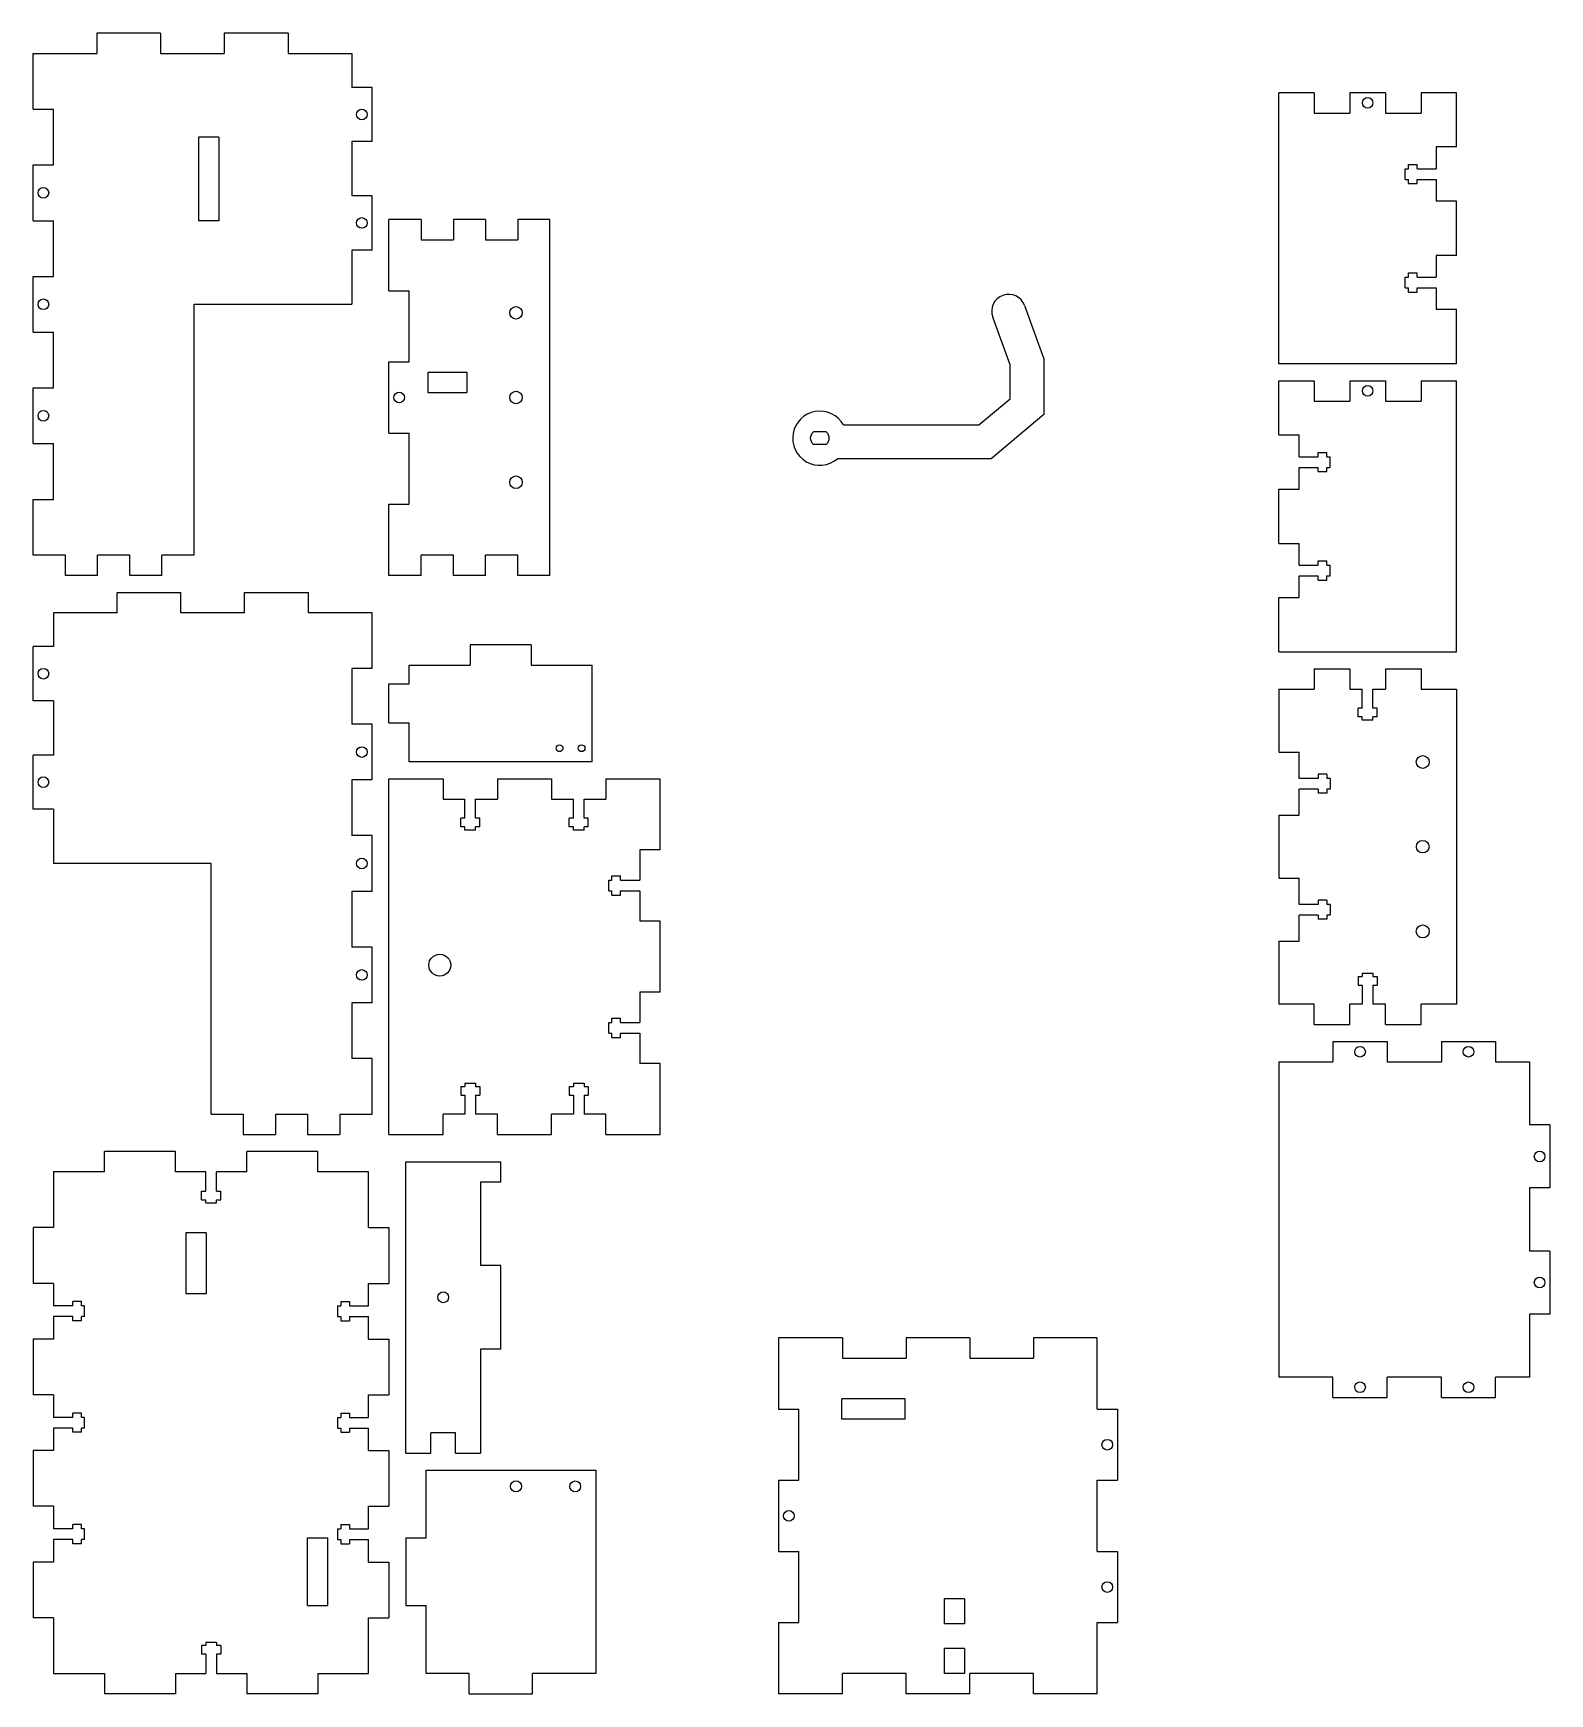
# Model space of a CAD drawing. Extents: x 96 to 543, y 303 to 793.
import ezdxf

# ---------------------------------------------------------------- set-up
doc = ezdxf.new("R2010")
doc.units = 0
doc.header["$LTSCALE"] = 12.7
doc.header["$MEASUREMENT"] = 0
doc.layers.add('VISIBLE', color=7, linetype='CONTINUOUS')

msp = doc.modelspace()

# ---------------------------------------------------------------- linework, layer by layer
at = {"layer": 'VISIBLE'}
for p, q in [((114.71, 792.94), (114.71, 786.94)), ((133.51, 792.94), (114.71, 792.94)), ((133.51, 792.94), (133.51, 786.94)), ((152.31, 792.94), (152.31, 786.94)), ((171.11, 792.94), (152.31, 792.94)), ((171.11, 792.94), (171.11, 786.94)), ((95.91, 770.49), (95.91, 786.94)), ((95.91, 786.94), (114.71, 786.94)), ((133.51, 786.94), (152.31, 786.94)), ((171.11, 786.94), (189.91, 786.94)), ((189.91, 786.94), (189.91, 776.94)), ((195.91, 776.94), (189.91, 776.94)), ((195.91, 760.94), (195.91, 776.94)), ((463.5, 695.39), (463.5, 775.39)), ((474, 775.39), (463.5, 775.39)), ((474, 775.39), (474, 769.39)), ((484.5, 775.39), (484.5, 769.39)), ((495, 775.39), (484.5, 775.39)), ((495, 775.39), (495, 769.39)), ((505.5, 775.39), (505.5, 769.39)), ((516, 775.39), (505.5, 775.39)), ((516, 759.39), (516, 775.39)), ((95.91, 770.49), (101.91, 770.49)), ((101.91, 754.05), (101.91, 770.49)), ((474, 769.39), (484.5, 769.39)), ((495, 769.39), (505.5, 769.39)), ((150.72, 762.27), (144.72, 762.27)), ((144.72, 762.27), (144.72, 737.6)), ((150.72, 762.27), (150.72, 737.6)), ((195.91, 760.94), (189.91, 760.94)), ((189.91, 760.94), (189.91, 744.94)), ((516, 759.39), (510, 759.39)), ((510, 759.39), (510, 752.96)), ((95.91, 737.6), (95.91, 754.05)), ((95.91, 754.05), (101.91, 754.05)), ((500.85, 752.96), (501.79, 752.96)), ((500.85, 749.81), (500.85, 752.96)), ((500.85, 749.81), (501.79, 749.81)), ((501.79, 754.21), (504.34, 754.21)), ((501.79, 752.96), (501.79, 754.21)), ((501.79, 748.56), (501.79, 749.81)), ((504.34, 752.96), (504.34, 754.21)), ((504.34, 752.96), (510, 752.96)), ((504.34, 748.56), (504.34, 749.81)), ((504.34, 749.81), (510, 749.81)), ((510, 749.81), (510, 743.39)), ((195.91, 744.94), (189.91, 744.94)), ((195.91, 728.94), (195.91, 744.94)), ((501.79, 748.56), (504.34, 748.56)), ((516, 743.39), (510, 743.39)), ((516, 727.39), (516, 743.39)), ((95.91, 737.6), (101.91, 737.6)), ((101.91, 721.16), (101.91, 737.6)), ((150.72, 737.6), (144.72, 737.6)), ((200.91, 716.94), (200.91, 737.94)), ((210.41, 737.94), (200.91, 737.94)), ((210.41, 737.94), (210.41, 731.94)), ((219.91, 737.94), (219.91, 731.94)), ((229.41, 737.94), (219.91, 737.94)), ((229.41, 737.94), (229.41, 731.94)), ((238.91, 737.94), (238.91, 731.94)), ((248.41, 737.94), (238.91, 737.94)), ((248.41, 632.94), (248.41, 737.94)), ((210.41, 731.94), (219.91, 731.94)), ((229.41, 731.94), (238.91, 731.94)), ((195.91, 728.94), (189.91, 728.94)), ((189.91, 728.94), (189.91, 712.94)), ((516, 727.39), (510, 727.39)), ((510, 727.39), (510, 720.96)), ((95.91, 704.71), (95.91, 721.16)), ((95.91, 721.16), (101.91, 721.16)), ((500.85, 720.96), (501.79, 720.96)), ((500.85, 717.81), (500.85, 720.96)), ((501.79, 722.21), (504.34, 722.21)), ((501.79, 720.96), (501.79, 722.21)), ((504.34, 720.96), (504.34, 722.21)), ((504.34, 720.96), (510, 720.96)), ((200.91, 716.94), (206.91, 716.94)), ((206.91, 695.94), (206.91, 716.94)), ((500.85, 717.81), (501.79, 717.81)), ((501.79, 716.56), (501.79, 717.81)), ((501.79, 716.56), (504.34, 716.56)), ((504.34, 716.56), (504.34, 717.81)), ((504.34, 717.81), (510, 717.81)), ((510, 717.81), (510, 711.39)), ((143.41, 638.94), (143.41, 712.94)), ((143.41, 712.94), (189.91, 712.94)), ((388.48, 712.59), (394.21, 696.84)), ((516, 711.39), (510, 711.39)), ((516, 695.39), (516, 711.39)), ((384.21, 695.07), (379.08, 709.17)), ((95.91, 704.71), (101.91, 704.71)), ((101.91, 688.27), (101.91, 704.71)), ((200.91, 674.94), (200.91, 695.94)), ((200.91, 695.94), (206.91, 695.94)), ((394.21, 696.84), (394.21, 680.41)), ((212.41, 692.94), (212.41, 686.94)), ((212.41, 692.94), (223.91, 692.94)), ((223.91, 692.94), (223.91, 686.94)), ((384.21, 685.07), (384.21, 695.07)), ((516, 695.39), (463.5, 695.39)), ((95.91, 688.27), (101.91, 688.27)), ((95.91, 671.82), (95.91, 688.27)), ((212.41, 686.94), (223.91, 686.94)), ((463.5, 690.39), (474, 690.39)), ((463.5, 674.39), (463.5, 690.39)), ((474, 690.39), (474, 684.39)), ((484.5, 690.39), (484.5, 684.39)), ((484.5, 690.39), (495, 690.39)), ((495, 690.39), (495, 684.39)), ((505.5, 690.39), (505.5, 684.39)), ((505.5, 690.39), (516, 690.39)), ((516, 610.39), (516, 690.39)), ((375.02, 677.36), (384.21, 685.07)), ((474, 684.39), (484.5, 684.39)), ((495, 684.39), (505.5, 684.39)), ((335.02, 677.36), (375.02, 677.36)), ((394.21, 680.41), (378.66, 667.36)), ((95.91, 671.82), (101.91, 671.82)), ((101.91, 655.38), (101.91, 671.82)), ((200.91, 674.94), (206.91, 674.94)), ((206.91, 653.94), (206.91, 674.94)), ((329.95, 675.34), (326.15, 675.34)), ((329.95, 671.54), (326.15, 671.54)), ((463.5, 674.39), (469.5, 674.39)), ((469.5, 667.96), (469.5, 674.39)), ((378.66, 667.36), (333.24, 667.36)), ((469.5, 667.96), (475.16, 667.96)), ((475.16, 669.21), (477.71, 669.21)), ((475.16, 667.96), (475.16, 669.21)), ((477.71, 667.96), (477.71, 669.21)), ((477.71, 667.96), (478.65, 667.96)), ((478.65, 664.81), (478.65, 667.96)), ((469.5, 658.39), (469.5, 664.81)), ((469.5, 664.81), (475.16, 664.81)), ((475.16, 663.56), (475.16, 664.81)), ((475.16, 663.56), (477.71, 663.56)), ((477.71, 663.56), (477.71, 664.81)), ((477.71, 664.81), (478.65, 664.81)), ((463.5, 658.39), (469.5, 658.39)), ((463.5, 642.39), (463.5, 658.39)), ((95.91, 655.38), (101.91, 655.38)), ((95.91, 638.94), (95.91, 655.38)), ((200.91, 632.94), (200.91, 653.94)), ((200.91, 653.94), (206.91, 653.94)), ((463.5, 642.39), (469.5, 642.39)), ((469.5, 635.96), (469.5, 642.39)), ((105.41, 638.94), (95.91, 638.94)), ((105.41, 632.94), (105.41, 638.94)), ((124.41, 638.94), (114.91, 638.94)), ((114.91, 632.94), (114.91, 638.94)), ((124.41, 632.94), (124.41, 638.94)), ((143.41, 638.94), (133.91, 638.94)), ((133.91, 632.94), (133.91, 638.94)), ((219.91, 638.94), (210.41, 638.94)), ((210.41, 632.94), (210.41, 638.94)), ((219.91, 632.94), (219.91, 638.94)), ((238.91, 638.94), (229.41, 638.94)), ((229.41, 632.94), (229.41, 638.94)), ((238.91, 632.94), (238.91, 638.94)), ((475.16, 637.21), (477.71, 637.21)), ((475.16, 635.96), (475.16, 637.21)), ((477.71, 635.96), (477.71, 637.21)), ((114.91, 632.94), (105.41, 632.94)), ((133.91, 632.94), (124.41, 632.94)), ((210.41, 632.94), (200.91, 632.94)), ((229.41, 632.94), (219.91, 632.94)), ((248.41, 632.94), (238.91, 632.94)), ((469.5, 635.96), (475.16, 635.96)), ((469.5, 632.81), (475.16, 632.81)), ((469.5, 626.39), (469.5, 632.81)), ((475.16, 631.56), (475.16, 632.81)), ((477.71, 635.96), (478.65, 635.96)), ((477.71, 631.56), (477.71, 632.81)), ((477.71, 632.81), (478.65, 632.81)), ((478.65, 632.81), (478.65, 635.96)), ((120.71, 621.94), (120.71, 627.94)), ((120.71, 627.94), (139.51, 627.94)), ((139.51, 621.94), (139.51, 627.94)), ((158.31, 621.94), (158.31, 627.94)), ((158.31, 627.94), (177.11, 627.94)), ((177.11, 621.94), (177.11, 627.94)), ((475.16, 631.56), (477.71, 631.56)), ((463.5, 610.39), (463.5, 626.39)), ((463.5, 626.39), (469.5, 626.39)), ((101.91, 621.94), (101.91, 611.94)), ((120.71, 621.94), (101.91, 621.94)), ((158.31, 621.94), (139.51, 621.94)), ((195.91, 621.94), (177.11, 621.94)), ((195.91, 605.49), (195.91, 621.94)), ((95.91, 595.94), (95.91, 611.94)), ((101.91, 611.94), (95.91, 611.94)), ((224.91, 612.44), (224.91, 606.44)), ((242.91, 612.44), (224.91, 612.44)), ((242.91, 612.44), (242.91, 606.44)), ((463.5, 610.39), (516, 610.39)), ((195.91, 605.49), (189.91, 605.49)), ((189.91, 605.49), (189.91, 589.05)), ((206.91, 600.94), (206.91, 606.44)), ((206.91, 606.44), (224.91, 606.44)), ((242.91, 606.44), (260.91, 606.44)), ((260.91, 577.94), (260.91, 606.44)), ((474, 605.39), (474, 599.39)), ((474, 605.39), (484.5, 605.39)), ((484.5, 605.39), (484.5, 599.39)), ((495, 605.39), (495, 599.39)), ((495, 605.39), (505.5, 605.39)), ((505.5, 605.39), (505.5, 599.39)), ((200.91, 589.44), (200.91, 600.94)), ((200.91, 600.94), (206.91, 600.94)), ((463.5, 599.39), (463.5, 580.79)), ((463.5, 599.39), (474, 599.39)), ((484.5, 599.39), (488.17, 599.39)), ((488.17, 593.73), (488.17, 599.39)), ((491.32, 593.73), (491.32, 599.39)), ((491.32, 599.39), (495, 599.39)), ((505.5, 599.39), (516, 599.39)), ((516, 599.39), (516, 506.39)), ((101.91, 595.94), (95.91, 595.94)), ((101.91, 595.94), (101.91, 579.94)), ((486.92, 591.18), (486.92, 593.73)), ((488.17, 593.73), (486.92, 593.73)), ((492.57, 593.73), (491.32, 593.73)), ((492.57, 591.18), (492.57, 593.73)), ((195.91, 589.05), (189.91, 589.05)), ((195.91, 572.6), (195.91, 589.05)), ((200.91, 589.44), (206.91, 589.44)), ((206.91, 577.94), (206.91, 589.44)), ((488.17, 591.18), (486.92, 591.18)), ((488.17, 590.24), (488.17, 591.18)), ((491.32, 590.24), (488.17, 590.24)), ((491.32, 590.24), (491.32, 591.18)), ((492.57, 591.18), (491.32, 591.18)), ((95.91, 563.94), (95.91, 579.94)), ((101.91, 579.94), (95.91, 579.94)), ((463.5, 580.79), (469.5, 580.79)), ((469.5, 573.06), (469.5, 580.79)), ((260.91, 577.94), (206.91, 577.94)), ((477.71, 574.31), (475.16, 574.31)), ((475.16, 574.31), (475.16, 573.06)), ((477.71, 574.31), (477.71, 573.06)), ((189.91, 572.6), (189.91, 556.16)), ((195.91, 572.6), (189.91, 572.6)), ((200.91, 467.94), (200.91, 572.94)), ((200.91, 572.94), (216.91, 572.94)), ((216.91, 572.94), (216.91, 566.94)), ((232.91, 572.94), (232.91, 566.94)), ((232.91, 572.94), (248.91, 572.94)), ((248.91, 572.94), (248.91, 566.94)), ((264.91, 572.94), (264.91, 566.94)), ((264.91, 572.94), (280.91, 572.94)), ((280.91, 551.94), (280.91, 572.94)), ((475.16, 573.06), (469.5, 573.06)), ((469.5, 562.19), (469.5, 569.91)), ((475.16, 569.91), (469.5, 569.91)), ((475.16, 569.91), (475.16, 568.66)), ((477.71, 568.66), (475.16, 568.66)), ((478.65, 573.06), (477.71, 573.06)), ((477.71, 569.91), (477.71, 568.66)), ((478.65, 569.91), (477.71, 569.91)), ((478.65, 573.06), (478.65, 569.91)), ((101.91, 563.94), (95.91, 563.94)), ((101.91, 563.94), (101.91, 547.94)), ((216.91, 566.94), (223.34, 566.94)), ((223.34, 561.27), (223.34, 566.94)), ((226.49, 561.27), (226.49, 566.94)), ((226.49, 566.94), (232.91, 566.94)), ((248.91, 566.94), (255.34, 566.94)), ((255.34, 561.27), (255.34, 566.94)), ((258.49, 561.27), (258.49, 566.94)), ((258.49, 566.94), (264.91, 566.94)), ((223.34, 561.27), (222.09, 561.27)), ((222.09, 558.72), (222.09, 561.27)), ((223.34, 558.72), (222.09, 558.72)), ((223.34, 557.79), (223.34, 558.72)), ((227.74, 561.27), (226.49, 561.27)), ((226.49, 557.79), (226.49, 558.72)), ((227.74, 558.72), (226.49, 558.72)), ((227.74, 558.72), (227.74, 561.27)), ((255.34, 561.27), (254.09, 561.27)), ((254.09, 558.72), (254.09, 561.27)), ((255.34, 558.72), (254.09, 558.72)), ((255.34, 557.79), (255.34, 558.72)), ((259.74, 561.27), (258.49, 561.27)), ((258.49, 557.79), (258.49, 558.72)), ((259.74, 558.72), (258.49, 558.72)), ((259.74, 558.72), (259.74, 561.27)), ((463.5, 562.19), (463.5, 543.59)), ((463.5, 562.19), (469.5, 562.19)), ((195.91, 556.16), (189.91, 556.16)), ((195.91, 539.71), (195.91, 556.16)), ((226.49, 557.79), (223.34, 557.79)), ((258.49, 557.79), (255.34, 557.79)), ((280.91, 551.94), (274.91, 551.94)), ((274.91, 551.94), (274.91, 543.01)), ((148.41, 547.94), (101.91, 547.94)), ((148.41, 473.94), (148.41, 547.94)), ((266.7, 544.26), (269.25, 544.26)), ((266.7, 543.01), (266.7, 544.26)), ((269.25, 543.01), (269.25, 544.26)), ((195.91, 539.71), (189.91, 539.71)), ((189.91, 539.71), (189.91, 523.27)), ((265.76, 543.01), (266.7, 543.01)), ((265.76, 539.86), (265.76, 543.01)), ((265.76, 539.86), (266.7, 539.86)), ((266.7, 538.61), (266.7, 539.86)), ((269.25, 543.01), (274.91, 543.01)), ((269.25, 538.61), (269.25, 539.86)), ((269.25, 539.86), (274.91, 539.86)), ((274.91, 539.86), (274.91, 530.94)), ((463.5, 543.59), (469.5, 543.59)), ((469.5, 535.86), (469.5, 543.59)), ((266.7, 538.61), (269.25, 538.61)), ((475.16, 535.86), (469.5, 535.86)), ((477.71, 537.11), (475.16, 537.11)), ((475.16, 537.11), (475.16, 535.86)), ((477.71, 537.11), (477.71, 535.86)), ((478.65, 535.86), (477.71, 535.86)), ((478.65, 535.86), (478.65, 532.71)), ((280.91, 530.94), (274.91, 530.94)), ((280.91, 509.94), (280.91, 530.94)), ((469.5, 524.99), (469.5, 532.71)), ((475.16, 532.71), (469.5, 532.71)), ((475.16, 532.71), (475.16, 531.46)), ((477.71, 531.46), (475.16, 531.46)), ((477.71, 532.71), (477.71, 531.46)), ((478.65, 532.71), (477.71, 532.71)), ((463.5, 524.99), (463.5, 506.39)), ((463.5, 524.99), (469.5, 524.99)), ((195.91, 523.27), (189.91, 523.27)), ((195.91, 506.82), (195.91, 523.27)), ((486.92, 514.6), (488.17, 514.6)), ((486.92, 514.6), (486.92, 512.05)), ((488.17, 515.54), (491.32, 515.54)), ((488.17, 515.54), (488.17, 514.6)), ((491.32, 515.54), (491.32, 514.6)), ((491.32, 514.6), (492.57, 514.6)), ((492.57, 514.6), (492.57, 512.05)), ((280.91, 509.94), (274.91, 509.94)), ((274.91, 509.94), (274.91, 501.01)), ((486.92, 512.05), (488.17, 512.05)), ((488.17, 512.05), (488.17, 506.39)), ((491.32, 512.05), (491.32, 506.39)), ((491.32, 512.05), (492.57, 512.05)), ((195.91, 506.82), (189.91, 506.82)), ((189.91, 506.82), (189.91, 490.38)), ((474, 506.39), (463.5, 506.39)), ((474, 500.39), (474, 506.39)), ((488.17, 506.39), (484.5, 506.39)), ((484.5, 500.39), (484.5, 506.39)), ((495, 506.39), (491.32, 506.39)), ((495, 500.39), (495, 506.39)), ((505.5, 500.39), (505.5, 506.39)), ((516, 506.39), (505.5, 506.39)), ((265.76, 501.01), (266.7, 501.01)), ((265.76, 497.86), (265.76, 501.01)), ((266.7, 502.26), (269.25, 502.26)), ((266.7, 501.01), (266.7, 502.26)), ((269.25, 501.01), (269.25, 502.26)), ((269.25, 501.01), (274.91, 501.01)), ((474, 500.39), (484.5, 500.39)), ((495, 500.39), (505.5, 500.39)), ((265.76, 497.86), (266.7, 497.86)), ((266.7, 496.61), (266.7, 497.86)), ((266.7, 496.61), (269.25, 496.61)), ((269.25, 496.61), (269.25, 497.86)), ((269.25, 497.86), (274.91, 497.86)), ((274.91, 497.86), (274.91, 488.94)), ((479.5, 495.39), (495.5, 495.39)), ((479.5, 495.39), (479.5, 489.39)), ((495.5, 495.39), (495.5, 489.39)), ((511.5, 495.39), (511.5, 489.39)), ((511.5, 495.39), (527.5, 495.39)), ((527.5, 495.39), (527.5, 489.39)), ((195.91, 490.38), (189.91, 490.38)), ((195.91, 473.94), (195.91, 490.38)), ((280.91, 488.94), (274.91, 488.94)), ((280.91, 467.94), (280.91, 488.94)), ((463.5, 489.39), (479.5, 489.39)), ((463.5, 489.39), (463.5, 396.39)), ((495.5, 489.39), (511.5, 489.39)), ((527.5, 489.39), (537.5, 489.39)), ((537.5, 489.39), (537.5, 470.79)), ((222.09, 482.15), (223.34, 482.15)), ((222.09, 482.15), (222.09, 479.6)), ((223.34, 483.09), (226.49, 483.09)), ((223.34, 483.09), (223.34, 482.15)), ((226.49, 483.09), (226.49, 482.15)), ((226.49, 482.15), (227.74, 482.15)), ((227.74, 482.15), (227.74, 479.6)), ((254.09, 482.15), (255.34, 482.15)), ((254.09, 482.15), (254.09, 479.6)), ((255.34, 483.09), (258.49, 483.09)), ((255.34, 483.09), (255.34, 482.15)), ((258.49, 483.09), (258.49, 482.15)), ((258.49, 482.15), (259.74, 482.15)), ((259.74, 482.15), (259.74, 479.6)), ((222.09, 479.6), (223.34, 479.6)), ((223.34, 479.6), (223.34, 473.94)), ((226.49, 479.6), (226.49, 473.94)), ((226.49, 479.6), (227.74, 479.6)), ((254.09, 479.6), (255.34, 479.6)), ((255.34, 479.6), (255.34, 473.94)), ((258.49, 479.6), (258.49, 473.94)), ((258.49, 479.6), (259.74, 479.6)), ((148.41, 473.94), (157.91, 473.94)), ((157.91, 473.94), (157.91, 467.94)), ((167.41, 473.94), (176.91, 473.94)), ((167.41, 473.94), (167.41, 467.94)), ((176.91, 473.94), (176.91, 467.94)), ((186.41, 473.94), (195.91, 473.94)), ((186.41, 473.94), (186.41, 467.94)), ((223.34, 473.94), (216.91, 473.94)), ((216.91, 467.94), (216.91, 473.94)), ((232.91, 473.94), (226.49, 473.94)), ((232.91, 467.94), (232.91, 473.94)), ((255.34, 473.94), (248.91, 473.94)), ((248.91, 467.94), (248.91, 473.94)), ((264.91, 473.94), (258.49, 473.94)), ((264.91, 467.94), (264.91, 473.94)), ((543.5, 470.79), (537.5, 470.79)), ((543.5, 470.79), (543.5, 452.19)), ((157.91, 467.94), (167.41, 467.94)), ((176.91, 467.94), (186.41, 467.94)), ((200.91, 467.94), (216.91, 467.94)), ((232.91, 467.94), (248.91, 467.94)), ((264.91, 467.94), (280.91, 467.94)), ((116.91, 456.94), (116.91, 462.94)), ((137.91, 462.94), (116.91, 462.94)), ((137.91, 456.94), (137.91, 462.94)), ((158.91, 456.94), (158.91, 462.94)), ((179.91, 462.94), (158.91, 462.94)), ((179.91, 456.94), (179.91, 462.94)), ((101.91, 456.94), (101.91, 440.49)), ((116.91, 456.94), (101.91, 456.94)), ((146.84, 456.94), (137.91, 456.94)), ((146.84, 451.27), (146.84, 456.94)), ((149.99, 451.27), (149.99, 456.94)), ((158.91, 456.94), (149.99, 456.94)), ((194.91, 456.94), (179.91, 456.94)), ((194.91, 440.49), (194.91, 456.94)), ((205.91, 373.94), (205.91, 459.94)), ((205.91, 459.94), (233.91, 459.94)), ((233.91, 453.94), (233.91, 459.94)), ((145.59, 451.27), (146.84, 451.27)), ((145.59, 448.72), (145.59, 451.27)), ((149.99, 451.27), (151.24, 451.27)), ((151.24, 448.72), (151.24, 451.27)), ((233.91, 453.94), (227.91, 453.94)), ((227.91, 453.94), (227.91, 429.27)), ((543.5, 452.19), (537.5, 452.19)), ((537.5, 452.19), (537.5, 433.59)), ((145.59, 448.72), (146.84, 448.72)), ((146.84, 447.79), (146.84, 448.72)), ((146.84, 447.79), (149.99, 447.79)), ((149.99, 447.79), (149.99, 448.72)), ((149.99, 448.72), (151.24, 448.72)), ((95.91, 440.49), (95.91, 424.05)), ((101.91, 440.49), (95.91, 440.49)), ((140.91, 438.94), (140.91, 420.94)), ((146.91, 438.94), (140.91, 438.94)), ((146.91, 438.94), (146.91, 420.94)), ((194.91, 440.49), (200.91, 440.49)), ((200.91, 440.49), (200.91, 424.05)), ((543.5, 433.59), (537.5, 433.59)), ((543.5, 433.59), (543.5, 414.99)), ((233.91, 429.27), (227.91, 429.27)), ((233.91, 404.6), (233.91, 429.27)), ((101.91, 424.05), (95.91, 424.05)), ((101.91, 424.05), (101.91, 417.4)), ((194.91, 424.05), (200.91, 424.05)), ((194.91, 417.4), (194.91, 424.05)), ((107.57, 417.4), (101.91, 417.4)), ((110.12, 418.65), (107.57, 418.65)), ((107.57, 417.4), (107.57, 418.65)), ((110.12, 417.4), (110.12, 418.65)), ((111.06, 417.4), (110.12, 417.4)), ((111.06, 414.25), (111.06, 417.4)), ((146.91, 420.94), (140.91, 420.94)), ((185.76, 417.4), (186.7, 417.4)), ((185.76, 417.4), (185.76, 414.25)), ((186.7, 418.65), (189.25, 418.65)), ((186.7, 418.65), (186.7, 417.4)), ((189.25, 418.65), (189.25, 417.4)), ((189.25, 417.4), (194.91, 417.4)), ((101.91, 414.25), (101.91, 407.6)), ((107.57, 414.25), (101.91, 414.25)), ((107.57, 413), (107.57, 414.25)), ((110.12, 413), (107.57, 413)), ((110.12, 413), (110.12, 414.25)), ((111.06, 414.25), (110.12, 414.25)), ((185.76, 414.25), (186.7, 414.25)), ((186.7, 414.25), (186.7, 413)), ((186.7, 413), (189.25, 413)), ((189.25, 414.25), (189.25, 413)), ((189.25, 414.25), (194.91, 414.25)), ((194.91, 407.6), (194.91, 414.25)), ((543.5, 414.99), (537.5, 414.99)), ((537.5, 414.99), (537.5, 396.39)), ((95.91, 407.6), (95.91, 391.16)), ((101.91, 407.6), (95.91, 407.6)), ((194.91, 407.6), (200.91, 407.6)), ((200.91, 407.6), (200.91, 391.16)), ((334.71, 407.94), (315.91, 407.94)), ((315.91, 407.94), (315.91, 386.94)), ((334.71, 407.94), (334.71, 401.94)), ((372.31, 407.94), (353.51, 407.94)), ((353.51, 407.94), (353.51, 401.94)), ((372.31, 407.94), (372.31, 401.94)), ((409.91, 407.94), (391.11, 407.94)), ((391.11, 407.94), (391.11, 401.94)), ((409.91, 386.94), (409.91, 407.94)), ((233.91, 404.6), (227.91, 404.6)), ((227.91, 404.6), (227.91, 373.94)), ((334.71, 401.94), (353.51, 401.94)), ((372.31, 401.94), (391.11, 401.94)), ((479.5, 396.39), (463.5, 396.39)), ((479.5, 390.39), (479.5, 396.39)), ((495.5, 390.39), (495.5, 396.39)), ((511.5, 396.39), (495.5, 396.39)), ((511.5, 390.39), (511.5, 396.39)), ((527.5, 390.39), (527.5, 396.39)), ((537.5, 396.39), (527.5, 396.39)), ((101.91, 391.16), (95.91, 391.16)), ((101.91, 391.16), (101.91, 384.51)), ((194.91, 391.16), (200.91, 391.16)), ((194.91, 384.51), (194.91, 391.16)), ((334.58, 383.94), (334.58, 389.94)), ((353.24, 389.94), (334.58, 389.94)), ((353.24, 383.94), (353.24, 389.94)), ((479.5, 390.39), (495.5, 390.39)), ((511.5, 390.39), (527.5, 390.39)), ((107.57, 384.51), (101.91, 384.51)), ((110.12, 385.76), (107.57, 385.76)), ((107.57, 384.51), (107.57, 385.76)), ((110.12, 384.51), (110.12, 385.76)), ((111.06, 384.51), (110.12, 384.51)), ((111.06, 381.36), (111.06, 384.51)), ((185.76, 384.51), (186.7, 384.51)), ((185.76, 384.51), (185.76, 381.36)), ((186.7, 385.76), (189.25, 385.76)), ((186.7, 385.76), (186.7, 384.51)), ((189.25, 385.76), (189.25, 384.51)), ((189.25, 384.51), (194.91, 384.51)), ((315.91, 386.94), (321.91, 386.94)), ((321.91, 365.94), (321.91, 386.94)), ((353.24, 383.94), (334.58, 383.94)), ((409.91, 386.94), (415.91, 386.94)), ((415.91, 386.94), (415.91, 365.94)), ((101.91, 381.36), (101.91, 374.71)), ((107.57, 381.36), (101.91, 381.36)), ((107.57, 380.11), (107.57, 381.36)), ((110.12, 380.11), (107.57, 380.11)), ((110.12, 380.11), (110.12, 381.36)), ((111.06, 381.36), (110.12, 381.36)), ((185.76, 381.36), (186.7, 381.36)), ((186.7, 381.36), (186.7, 380.11)), ((186.7, 380.11), (189.25, 380.11)), ((189.25, 381.36), (189.25, 380.11)), ((189.25, 381.36), (194.91, 381.36)), ((194.91, 374.71), (194.91, 381.36)), ((220.58, 379.94), (213.24, 379.94)), ((213.24, 373.94), (213.24, 379.94)), ((220.58, 373.94), (220.58, 379.94)), ((95.91, 374.71), (95.91, 358.27)), ((101.91, 374.71), (95.91, 374.71)), ((194.91, 374.71), (200.91, 374.71)), ((200.91, 374.71), (200.91, 358.27)), ((205.91, 373.94), (213.24, 373.94)), ((220.58, 373.94), (227.91, 373.94)), ((211.91, 348.94), (211.91, 368.94)), ((211.91, 368.94), (261.91, 368.94)), ((261.91, 368.94), (261.91, 308.94)), ((315.91, 365.94), (321.91, 365.94)), ((315.91, 365.94), (315.91, 344.94)), ((409.91, 365.94), (415.91, 365.94)), ((409.91, 344.94), (409.91, 365.94)), ((101.91, 358.27), (95.91, 358.27)), ((101.91, 358.27), (101.91, 351.62)), ((194.91, 358.27), (200.91, 358.27)), ((194.91, 351.62), (194.91, 358.27)), ((110.12, 352.87), (107.57, 352.87)), ((107.57, 351.62), (107.57, 352.87)), ((110.12, 351.62), (110.12, 352.87)), ((186.7, 352.87), (189.25, 352.87)), ((186.7, 352.87), (186.7, 351.62)), ((189.25, 352.87), (189.25, 351.62)), ((107.57, 351.62), (101.91, 351.62)), ((101.91, 348.47), (101.91, 341.82)), ((107.57, 348.47), (101.91, 348.47)), ((107.57, 347.22), (107.57, 348.47)), ((111.06, 351.62), (110.12, 351.62)), ((110.12, 347.22), (110.12, 348.47)), ((111.06, 348.47), (110.12, 348.47)), ((111.06, 348.47), (111.06, 351.62)), ((176.91, 348.94), (182.91, 348.94)), ((176.91, 328.94), (176.91, 348.94)), ((182.91, 328.94), (182.91, 348.94)), ((185.76, 351.62), (186.7, 351.62)), ((185.76, 351.62), (185.76, 348.47)), ((185.76, 348.47), (186.7, 348.47)), ((186.7, 348.47), (186.7, 347.22)), ((189.25, 351.62), (194.91, 351.62)), ((189.25, 348.47), (189.25, 347.22)), ((189.25, 348.47), (194.91, 348.47)), ((194.91, 341.82), (194.91, 348.47)), ((205.91, 348.94), (205.91, 328.94)), ((205.91, 348.94), (211.91, 348.94)), ((110.12, 347.22), (107.57, 347.22)), ((186.7, 347.22), (189.25, 347.22)), ((315.91, 344.94), (321.91, 344.94)), ((321.91, 323.94), (321.91, 344.94)), ((409.91, 344.94), (415.91, 344.94)), ((415.91, 344.94), (415.91, 323.94)), ((95.91, 341.82), (95.91, 325.38)), ((101.91, 341.82), (95.91, 341.82)), ((194.91, 341.82), (200.91, 341.82)), ((200.91, 341.82), (200.91, 325.38)), ((176.91, 328.94), (182.91, 328.94)), ((205.91, 328.94), (211.91, 328.94)), ((211.91, 308.94), (211.91, 328.94)), ((364.72, 330.94), (364.72, 323.6)), ((370.72, 330.94), (364.72, 330.94)), ((370.72, 330.94), (370.72, 323.6)), ((101.91, 325.38), (95.91, 325.38)), ((101.91, 325.38), (101.91, 308.94)), ((194.91, 325.38), (200.91, 325.38)), ((194.91, 308.94), (194.91, 325.38)), ((315.91, 323.94), (315.91, 302.94)), ((315.91, 323.94), (321.91, 323.94)), ((370.72, 323.6), (364.72, 323.6)), ((409.91, 323.94), (415.91, 323.94)), ((409.91, 302.94), (409.91, 323.94)), ((146.84, 317.15), (145.59, 317.15)), ((145.59, 317.15), (145.59, 314.6)), ((146.84, 314.6), (145.59, 314.6)), ((149.99, 318.09), (146.84, 318.09)), ((146.84, 318.09), (146.84, 317.15)), ((146.84, 314.6), (146.84, 308.94)), ((149.99, 318.09), (149.99, 317.15)), ((151.24, 317.15), (149.99, 317.15)), ((149.99, 314.6), (149.99, 308.94)), ((151.24, 314.6), (149.99, 314.6)), ((151.24, 317.15), (151.24, 314.6)), ((364.72, 316.27), (364.72, 308.94)), ((370.72, 316.27), (364.72, 316.27)), ((370.72, 316.27), (370.72, 308.94)), ((101.91, 308.94), (116.91, 308.94)), ((116.91, 308.94), (116.91, 302.94)), ((137.91, 308.94), (146.84, 308.94)), ((137.91, 308.94), (137.91, 302.94)), ((149.99, 308.94), (158.91, 308.94)), ((158.91, 308.94), (158.91, 302.94)), ((179.91, 308.94), (194.91, 308.94)), ((179.91, 308.94), (179.91, 302.94)), ((224.58, 308.94), (211.91, 308.94)), ((224.58, 302.94), (224.58, 308.94)), ((261.91, 308.94), (243.24, 308.94)), ((243.24, 302.94), (243.24, 308.94)), ((353.51, 308.94), (334.71, 308.94)), ((334.71, 302.94), (334.71, 308.94)), ((353.51, 302.94), (353.51, 308.94)), ((370.72, 308.94), (364.72, 308.94)), ((391.11, 308.94), (372.31, 308.94)), ((372.31, 302.94), (372.31, 308.94)), ((391.11, 302.94), (391.11, 308.94)), ((137.91, 302.94), (116.91, 302.94)), ((179.91, 302.94), (158.91, 302.94)), ((224.58, 302.94), (243.24, 302.94)), ((334.71, 302.94), (315.91, 302.94)), ((372.31, 302.94), (353.51, 302.94)), ((409.91, 302.94), (391.11, 302.94))]:
    msp.add_line(p, q, dxfattribs=at)
for centre, radius in [((192.91, 768.94), 1.57), ((489.75, 772.39), 1.57), ((98.91, 745.82), 1.57), ((192.91, 736.94), 1.57), ((98.91, 712.94), 1.58), ((238.41, 710.44), 1.85), ((203.91, 685.44), 1.57), ((238.41, 685.44), 1.85), ((489.75, 687.39), 1.57), ((98.91, 680.05), 1.58), ((238.41, 660.44), 1.85), ((98.91, 603.94), 1.57), ((192.91, 580.82), 1.57), ((251.26, 581.94), 1), ((257.76, 581.94), 1), ((506, 577.89), 1.91), ((98.91, 571.94), 1.57), ((506, 552.89), 1.85), ((192.91, 547.94), 1.57), ((506, 527.89), 1.91), ((215.91, 517.94), 3.25), ((192.91, 515.05), 1.57), ((487.5, 492.39), 1.57), ((519.5, 492.39), 1.57), ((540.5, 461.49), 1.57), ((216.91, 419.94), 1.6), ((540.5, 424.29), 1.57), ((487.5, 393.39), 1.57), ((519.5, 393.39), 1.57), ((412.91, 376.44), 1.57), ((238.38, 364.14), 1.62), ((255.88, 364.14), 1.6), ((318.91, 355.44), 1.57), ((412.91, 334.44), 1.57)]:
    msp.add_circle(centre, radius, dxfattribs=at)
for centre, radius, start, end in [((383.78, 710.88), 5, 20, 200), ((328.05, 673.44), 8, 29.3079, 310.4919)]:
    msp.add_arc(centre, radius, start, end, dxfattribs=at)
at = {"layer": 'VISIBLE', "extrusion": (6.12323e-17, 6.12323e-17, -1)}
for major_axis, start_param, end_param in [((1.92, 1.92), 3.931839, 4.712389), ((-1.92, 1.92), 4.712389, 5.492939), ((1.92, -1.92), 4.712389, 5.492939), ((-1.92, -1.92), 3.931839, 4.712389)]:
    msp.add_ellipse((328.05, 673.44), major_axis=major_axis, ratio=0.990351, start_param=start_param, end_param=end_param, dxfattribs=at)

doc.saveas('drawing.dxf')
